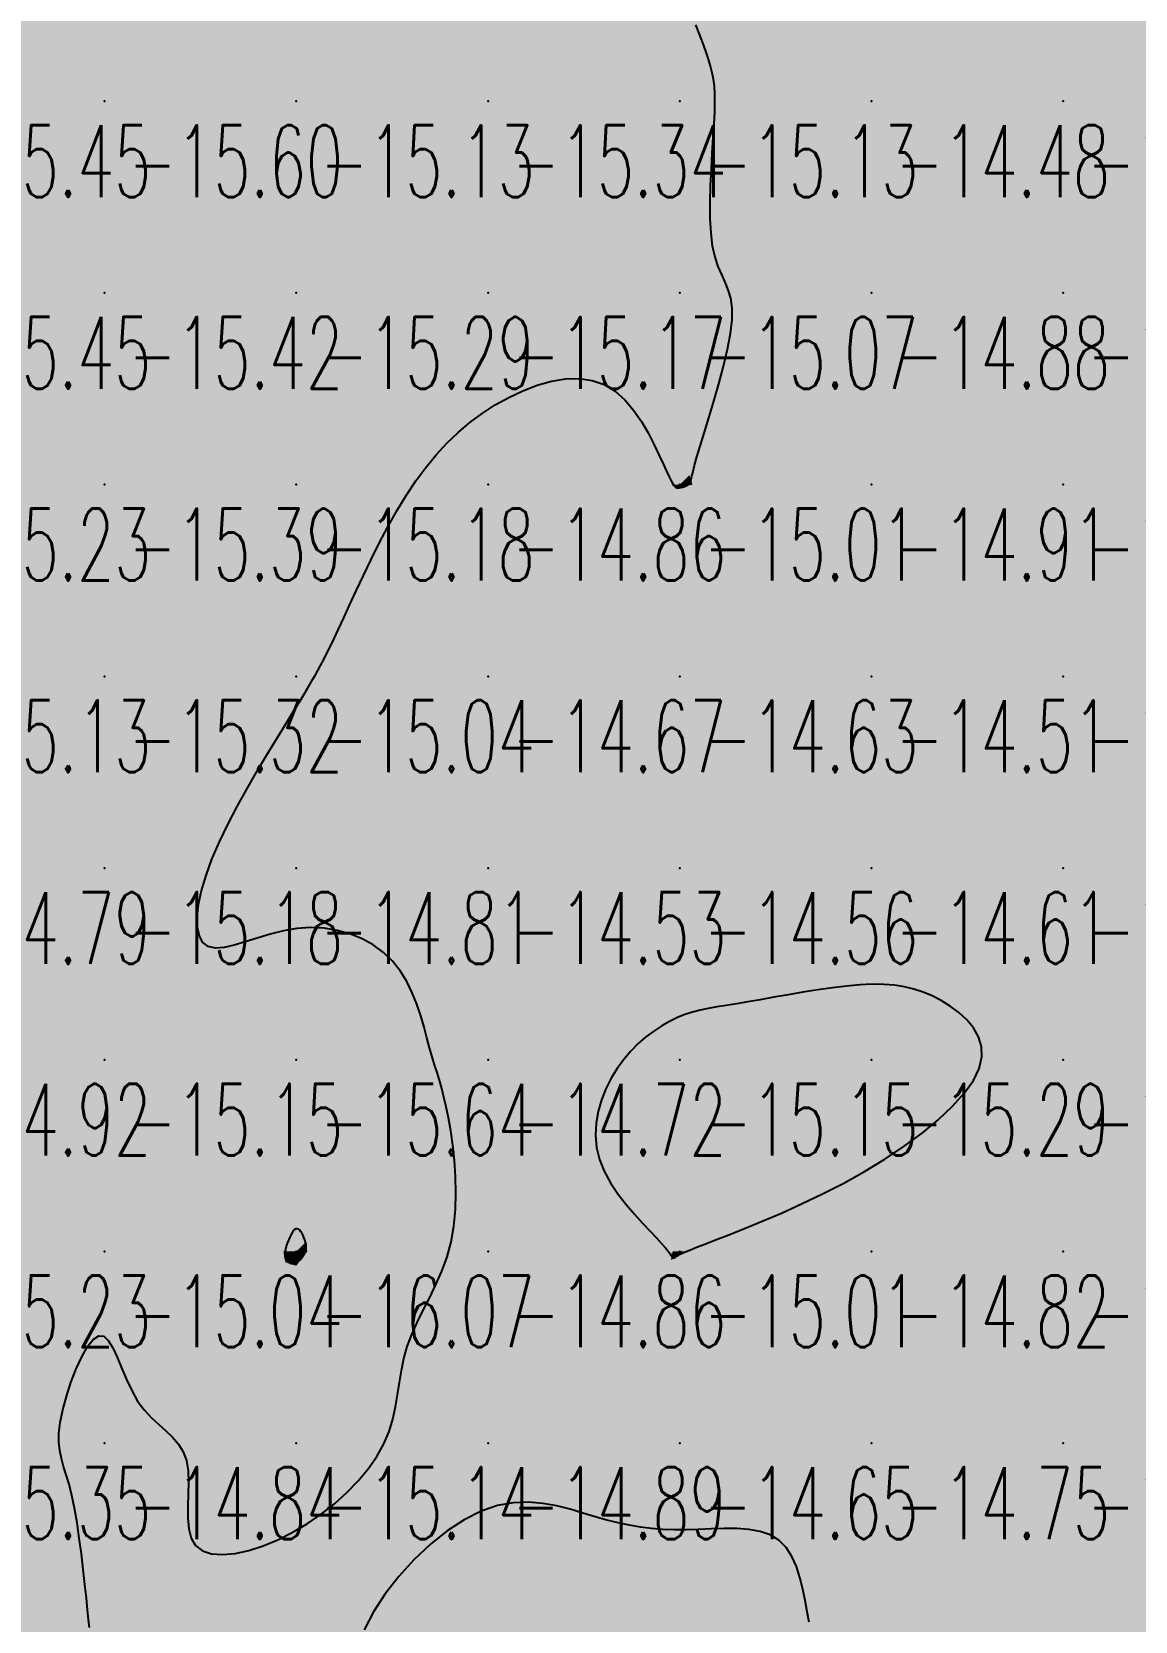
# Model space of a CAD drawing. Header units: millimetres. Extents: x 88261 to 90953, y 390274 to 392322.
# Drawn here: x 89796.5 to 89854, y 390598 to 390680.9 of the extents above; entities that cross this region are included whole.
import ezdxf
from ezdxf.enums import TextEntityAlignment as Align

# ---------------------------------------------------------------- set-up
doc = ezdxf.new("R2010")
doc.units = ezdxf.units.MM
doc.header["$LTSCALE"] = 25
for name, color, linetype in [('CN_03_00', 7, 'Continuous'), ('CN_04_00', 242, 'Continuous'), ('COTEAlt', 7, 'Continuous'), ('TN_COLORIAGE', 7, 'Continuous')]:
    doc.layers.add(name, color=color, linetype=linetype)
doc.styles.add('Simplex 1.0', font='Simplex.shx', dxfattribs={"width": 0.99, "height": 2.5})
doc.styles.get("Standard").update_dxf_attribs({"font": 'times.ttf'})

# ---------------------------------------------------------------- blocks, each defined once
blk = doc.blocks.new('COTE')
at = {"color": 0}
blk.add_point((0, 0), dxfattribs=at)
at = {"layer": 'COTEAlt'}
blk.add_attdef('ALT', text='', height=3.75, dxfattribs=at).set_placement((1.25, -1.25), align=Align.TOP_LEFT)

msp = doc.modelspace()

# ---------------------------------------------------------------- linework, layer by layer
at = {"layer": 'CN_03_00', "elevation": -16, "flags": 128}
msp.add_lwpolyline([(89810.745, 390617.278), (89810.763, 390617.353), (89810.771, 390617.428), (89810.771, 390617.504), (89810.762, 390617.584), (89810.745, 390617.667), (89810.72, 390617.757), (89810.688, 390617.854), (89810.648, 390617.96), (89810.602, 390618.069), (89810.551, 390618.173), (89810.493, 390618.268), (89810.431, 390618.346), (89810.365, 390618.4), (89810.296, 390618.425), (89810.223, 390618.413), (89810.148, 390618.361), (89810.072, 390618.273), (89809.998, 390618.157), (89809.926, 390618.02), (89809.86, 390617.871), (89809.8, 390617.715), (89809.748, 390617.562), (89809.707, 390617.417), (89809.678, 390617.288), (89809.66, 390617.174), (89809.653, 390617.074), (89809.656, 390616.987), (89809.669, 390616.911), (89809.691, 390616.845), (89809.722, 390616.788), (89809.76, 390616.738), (89809.805, 390616.695), (89809.857, 390616.658), (89809.914, 390616.63), (89809.976, 390616.611), (89810.041, 390616.603), (89810.109, 390616.605), (89810.179, 390616.62), (89810.25, 390616.648), (89810.321, 390616.69), (89810.391, 390616.745), (89810.459, 390616.809), (89810.523, 390616.881), (89810.582, 390616.959), (89810.635, 390617.039), (89810.681, 390617.121), (89810.718, 390617.201), (89810.745, 390617.278)], close=True, dxfattribs=at)
at = {"layer": 'CN_04_00', "elevation": -15, "flags": 128}
for points in [[(89799.469, 390597.616), (89799.422, 390598.029), (89799.367, 390598.538), (89799.302, 390599.159), (89799.226, 390599.873), (89799.14, 390600.652), (89799.043, 390601.467), (89798.936, 390602.29), (89798.819, 390603.091), (89798.691, 390603.843), (89798.552, 390604.516), (89798.405, 390605.092), (89798.257, 390605.588), (89798.119, 390606.028), (89798.001, 390606.44), (89797.914, 390606.85), (89797.867, 390607.283), (89797.871, 390607.765), (89797.936, 390608.324), (89798.069, 390608.972), (89798.26, 390609.68), (89798.498, 390610.407), (89798.77, 390611.109), (89799.063, 390611.746), (89799.366, 390612.275), (89799.665, 390612.655), (89799.949, 390612.844), (89800.208, 390612.814), (89800.447, 390612.591), (89800.676, 390612.214), (89800.904, 390611.725), (89801.139, 390611.162), (89801.39, 390610.567), (89801.666, 390609.978), (89801.975, 390609.435), (89802.323, 390608.97), (89802.697, 390608.569), (89803.079, 390608.212), (89803.453, 390607.878), (89803.802, 390607.545), (89804.109, 390607.191), (89804.356, 390606.795), (89804.527, 390606.336), (89804.612, 390605.8), (89804.633, 390605.206), (89804.618, 390604.581), (89804.595, 390603.949), (89804.593, 390603.338), (89804.641, 390602.775), (89804.767, 390602.285), (89805, 390601.895), (89805.36, 390601.625), (89805.836, 390601.473), (89806.409, 390601.432), (89807.06, 390601.492), (89807.771, 390601.646), (89808.521, 390601.886), (89809.292, 390602.203), (89810.065, 390602.589), (89810.822, 390603.036), (89811.552, 390603.537), (89812.245, 390604.082), (89812.891, 390604.665), (89813.482, 390605.275), (89814.006, 390605.907), (89814.454, 390606.551), (89814.816, 390607.199), (89815.088, 390607.845), (89815.286, 390608.488), (89815.428, 390609.127), (89815.536, 390609.763), (89815.63, 390610.396), (89815.731, 390611.027), (89815.858, 390611.655), (89816.033, 390612.281), (89816.269, 390612.906), (89816.555, 390613.535), (89816.874, 390614.175), (89817.207, 390614.831), (89817.536, 390615.509), (89817.845, 390616.216), (89818.115, 390616.958), (89818.329, 390617.74), (89818.474, 390618.566), (89818.554, 390619.421), (89818.578, 390620.288), (89818.556, 390621.151), (89818.497, 390621.991), (89818.409, 390622.79), (89818.304, 390623.533), (89818.188, 390624.201), (89818.071, 390624.783), (89817.952, 390625.292), (89817.833, 390625.747), (89817.712, 390626.166), (89817.589, 390626.568), (89817.462, 390626.972), (89817.333, 390627.397), (89817.201, 390627.861), (89817.062, 390628.378), (89816.912, 390628.939), (89816.74, 390629.528), (89816.539, 390630.131), (89816.301, 390630.733), (89816.016, 390631.319), (89815.676, 390631.875), (89815.273, 390632.385), (89814.802, 390632.837), (89814.268, 390633.226), (89813.681, 390633.55), (89813.051, 390633.805), (89812.387, 390633.989), (89811.698, 390634.1), (89810.994, 390634.134), (89810.283, 390634.089), (89809.576, 390633.967), (89808.884, 390633.791), (89808.217, 390633.588), (89807.587, 390633.386), (89807.006, 390633.213), (89806.483, 390633.096), (89806.032, 390633.062), (89805.662, 390633.139), (89805.384, 390633.349), (89805.196, 390633.686), (89805.098, 390634.138), (89805.085, 390634.693), (89805.157, 390635.339), (89805.311, 390636.065), (89805.544, 390636.859), (89805.855, 390637.709), (89806.238, 390638.601), (89806.679, 390639.519), (89807.16, 390640.443), (89807.663, 390641.354), (89808.171, 390642.235), (89808.666, 390643.066), (89809.13, 390643.828), (89809.546, 390644.503), (89809.901, 390645.077), (89810.198, 390645.56), (89810.446, 390645.964), (89810.654, 390646.306), (89810.83, 390646.597), (89810.982, 390646.854), (89811.119, 390647.089), (89811.249, 390647.318), (89811.38, 390647.553), (89811.518, 390647.807), (89811.666, 390648.088), (89811.83, 390648.409), (89812.014, 390648.779), (89812.221, 390649.209), (89812.458, 390649.709), (89812.728, 390650.29), (89813.034, 390650.958), (89813.375, 390651.699), (89813.748, 390652.495), (89814.15, 390653.329), (89814.578, 390654.182), (89815.028, 390655.037), (89815.499, 390655.875), (89815.987, 390656.679), (89816.489, 390657.433), (89817.009, 390658.137), (89817.548, 390658.791), (89818.109, 390659.399), (89818.695, 390659.961), (89819.308, 390660.48), (89819.952, 390660.957), (89820.629, 390661.395), (89821.339, 390661.792), (89822.072, 390662.139), (89822.817, 390662.423), (89823.563, 390662.631), (89824.296, 390662.751), (89825.005, 390662.771), (89825.679, 390662.679), (89826.305, 390662.461), (89826.874, 390662.112), (89827.386, 390661.655), (89827.842, 390661.12), (89828.246, 390660.537), (89828.6, 390659.936), (89828.905, 390659.347), (89829.165, 390658.8), (89829.381, 390658.324), (89829.557, 390657.943), (89829.697, 390657.652), (89829.805, 390657.438), (89829.887, 390657.288), (89829.948, 390657.191), (89829.994, 390657.134), (89830.028, 390657.104), (89830.056, 390657.091), (89830.082, 390657.082), (89830.109, 390657.076), (89830.136, 390657.074), (89830.166, 390657.074), (89830.2, 390657.077), (89830.237, 390657.082), (89830.28, 390657.09), (89830.329, 390657.1), (89830.386, 390657.113), (89830.447, 390657.128), (89830.511, 390657.146), (89830.575, 390657.168), (89830.636, 390657.193), (89830.691, 390657.223), (89830.739, 390657.257), (89830.777, 390657.296), (89830.803, 390657.343), (89830.824, 390657.412), (89830.849, 390657.52), (89830.885, 390657.685), (89830.941, 390657.922), (89831.024, 390658.249), (89831.144, 390658.683), (89831.308, 390659.24), (89831.519, 390659.93), (89831.766, 390660.726), (89832.029, 390661.595), (89832.291, 390662.504), (89832.535, 390663.417), (89832.743, 390664.302), (89832.897, 390665.124), (89832.98, 390665.849), (89832.979, 390666.455), (89832.907, 390666.962), (89832.781, 390667.401), (89832.619, 390667.804), (89832.438, 390668.202), (89832.256, 390668.625), (89832.091, 390669.107), (89831.96, 390669.677), (89831.878, 390670.357), (89831.838, 390671.129), (89831.834, 390671.963), (89831.857, 390672.83), (89831.897, 390673.702), (89831.947, 390674.55), (89831.999, 390675.345), (89832.042, 390676.058), (89832.072, 390676.668), (89832.084, 390677.187), (89832.079, 390677.633), (89832.054, 390678.025), (89832.01, 390678.383), (89831.944, 390678.726), (89831.857, 390679.072), (89831.746, 390679.442), (89831.612, 390679.848), (89831.456, 390680.286), (89831.282, 390680.746), (89831.092, 390681.217)], [(89837.004, 390597.898), (89836.897, 390598.44), (89836.789, 390599.023), (89836.667, 390599.626), (89836.518, 390600.225), (89836.332, 390600.801), (89836.095, 390601.333), (89835.795, 390601.798), (89835.421, 390602.175), (89834.965, 390602.45), (89834.437, 390602.632), (89833.851, 390602.739), (89833.223, 390602.786), (89832.567, 390602.791), (89831.898, 390602.77), (89831.23, 390602.74), (89830.579, 390602.718), (89829.955, 390602.716), (89829.354, 390602.739), (89828.77, 390602.787), (89828.195, 390602.859), (89827.622, 390602.956), (89827.042, 390603.078), (89826.45, 390603.226), (89825.838, 390603.4), (89825.199, 390603.595), (89824.532, 390603.793), (89823.835, 390603.969), (89823.109, 390604.1), (89822.352, 390604.161), (89821.564, 390604.129), (89820.744, 390603.981), (89819.891, 390603.691), (89819.008, 390603.245), (89818.114, 390602.658), (89817.232, 390601.955), (89816.385, 390601.157), (89815.595, 390600.29), (89814.885, 390599.377), (89814.277, 390598.443), (89813.795, 390597.509)]]:
    msp.add_lwpolyline(points, dxfattribs=at)
msp.add_lwpolyline([(89829.305, 390617.656), (89829.503, 390617.425), (89829.644, 390617.247), (89829.74, 390617.115), (89829.8, 390617.022), (89829.837, 390616.961), (89829.86, 390616.926), (89829.881, 390616.909), (89829.908, 390616.906), (89829.943, 390616.913), (89829.983, 390616.928), (89830.028, 390616.949), (89830.075, 390616.975), (89830.124, 390617.005), (89830.173, 390617.035), (89830.221, 390617.065), (89830.27, 390617.093), (89830.335, 390617.127), (89830.435, 390617.172), (89830.588, 390617.237), (89830.814, 390617.329), (89831.13, 390617.456), (89831.557, 390617.624), (89832.111, 390617.84), (89832.806, 390618.112), (89833.625, 390618.438), (89834.546, 390618.816), (89835.547, 390619.243), (89836.603, 390619.719), (89837.694, 390620.239), (89838.797, 390620.803), (89839.888, 390621.408), (89840.946, 390622.051), (89841.951, 390622.723), (89842.887, 390623.413), (89843.733, 390624.112), (89844.473, 390624.81), (89845.088, 390625.495), (89845.559, 390626.159), (89845.868, 390626.791), (89846.005, 390627.383), (89845.984, 390627.933), (89845.83, 390628.439), (89845.567, 390628.903), (89845.216, 390629.324), (89844.802, 390629.701), (89844.349, 390630.034), (89843.878, 390630.323), (89843.409, 390630.567), (89842.938, 390630.768), (89842.458, 390630.928), (89841.961, 390631.046), (89841.44, 390631.126), (89840.885, 390631.168), (89840.289, 390631.174), (89839.645, 390631.144), (89838.947, 390631.082), (89838.209, 390630.993), (89837.446, 390630.883), (89836.672, 390630.76), (89835.905, 390630.629), (89835.158, 390630.498), (89834.449, 390630.372), (89833.793, 390630.259), (89833.2, 390630.163), (89832.666, 390630.078), (89832.18, 390629.999), (89831.732, 390629.918), (89831.313, 390629.828), (89830.911, 390629.722), (89830.518, 390629.594), (89830.123, 390629.435), (89829.719, 390629.24), (89829.308, 390629.008), (89828.896, 390628.738), (89828.487, 390628.428), (89828.086, 390628.079), (89827.699, 390627.69), (89827.331, 390627.26), (89826.986, 390626.788), (89826.671, 390626.274), (89826.393, 390625.725), (89826.164, 390625.147), (89825.991, 390624.545), (89825.885, 390623.927), (89825.854, 390623.299), (89825.909, 390622.668), (89826.058, 390622.039), (89826.306, 390621.42), (89826.635, 390620.817), (89827.022, 390620.238), (89827.446, 390619.69), (89827.882, 390619.18), (89828.308, 390618.714), (89828.701, 390618.301), (89829.039, 390617.946), (89829.305, 390617.656)], close=True, dxfattribs=at)
at = {"layer": 'TN_COLORIAGE', "color": 241}
for points in [[(89790.249, 390677.239, -15.279), (89800.249, 390677.239, -15.279), (89800.249, 390687.239, -15.279)], [(89790.249, 390687.239, -15.279), (89790.249, 390677.239, -15.279), (89800.249, 390687.239, -15.279)], [(89800.249, 390677.239, -15.292), (89810.249, 390677.239, -15.292), (89810.249, 390687.239, -15.292)], [(89800.249, 390687.239, -15.292), (89800.249, 390677.239, -15.292), (89810.249, 390687.239, -15.292)], [(89810.249, 390677.239, -15.251), (89820.249, 390677.239, -15.251), (89820.249, 390687.239, -15.251)], [(89810.249, 390687.239, -15.251), (89810.249, 390677.239, -15.251), (89820.249, 390687.239, -15.251)], [(89820.249, 390677.239, -15), (89828.383, 390685.374, -15), (89820.249, 390687.239, -15), (89827.859, 390687.239, -15)], [(89820.249, 390677.239, -15), (89828.383, 390685.374, -15), (89830.249, 390677.239, -15), (89830.249, 390683.432, -15)], [(89832.004, 390678.995, -15.128), (89830.249, 390683.432, -15.128), (89830.249, 390677.239, -15.128)], [(89832.004, 390678.995, -15.128), (89832.211, 390677.239, -15.128), (89830.249, 390677.239, -15.128)], [(89790.249, 390667.239, -15.6), (89800.249, 390667.239, -15.6), (89800.249, 390677.239, -15.6)], [(89790.249, 390677.239, -15.6), (89790.249, 390667.239, -15.6), (89800.249, 390677.239, -15.6)], [(89800.249, 390667.239, -15.128), (89810.249, 390667.239, -15.128), (89810.249, 390677.239, -15.128)], [(89800.249, 390677.239, -15.128), (89800.249, 390667.239, -15.128), (89810.249, 390677.239, -15.128)], [(89810.249, 390667.239, -15.343), (89820.249, 390667.239, -15.343), (89820.249, 390677.239, -15.343)], [(89810.249, 390677.239, -15.343), (89810.249, 390667.239, -15.343), (89820.249, 390677.239, -15.343)], [(89820.249, 390667.239, -15.128), (89830.249, 390667.239, -15.128), (89830.249, 390677.239, -15.128)], [(89820.249, 390677.239, -15.128), (89820.249, 390667.239, -15.128), (89830.249, 390677.239, -15.128)], [(89830.249, 390677.239, -15), (89832.211, 390677.239, -15), (89830.249, 390667.239, -15), (89831.405, 390668.396, -15)], [(89831.405, 390668.396, -15.069), (89833.931, 390667.239, -15.069), (89830.249, 390667.239, -15.069)], [(89790.249, 390657.239, -15.424), (89800.249, 390657.239, -15.424), (89800.249, 390667.239, -15.424)], [(89790.249, 390667.239, -15.424), (89790.249, 390657.239, -15.424), (89800.249, 390667.239, -15.424)], [(89800.249, 390657.239, -15.286), (89810.249, 390657.239, -15.286), (89810.249, 390667.239, -15.286)], [(89800.249, 390667.239, -15.286), (89800.249, 390657.239, -15.286), (89810.249, 390667.239, -15.286)], [(89810.249, 390657.239, -15), (89815.837, 390657.239, -15), (89820.249, 390667.239, -15), (89820.249, 390661.8, -15)], [(89810.249, 390667.239, -15.165), (89810.249, 390657.239, -15.165), (89820.249, 390667.239, -15.165)], [(89820.249, 390667.239, -15), (89820.249, 390661.8, -15), (89830.249, 390667.239, -15), (89826.94, 390663.931, -15)], [(89830.249, 390667.239, -15), (89826.94, 390663.931, -15), (89830.249, 390657.239, -15), (89829.82, 390657.239, -15)], [(89830.249, 390667.239, -15), (89833.931, 390667.239, -15), (89830.249, 390657.239, -15), (89830.75, 390657.741, -15)], [(89830.75, 390657.741, -15.006), (89830.915, 390657.239, -15.006), (89830.249, 390657.239, -15.006)], [(89790.249, 390647.239, -15.386), (89800.249, 390647.239, -15.386), (89800.249, 390657.239, -15.386)], [(89790.249, 390657.239, -15.386), (89790.249, 390647.239, -15.386), (89800.249, 390657.239, -15.386)], [(89800.249, 390647.239, -15.176), (89810.249, 390647.239, -15.176), (89810.249, 390657.239, -15.176)], [(89800.249, 390657.239, -15.176), (89800.249, 390647.239, -15.176), (89810.249, 390657.239, -15.176)], [(89810.249, 390657.239, -15), (89815.837, 390657.239, -15), (89810.249, 390647.239, -15), (89812.325, 390649.315, -15)], [(89830.066, 390657.057, -15.006), (89829.82, 390657.239, -15.006), (89830.249, 390657.239, -15.006)], [(89830.249, 390657.076, -15.006), (89830.066, 390657.057, -15.006), (89830.249, 390657.239, -15.006)], [(89830.249, 390657.076, -15.006), (89830.915, 390657.239, -15.006), (89830.249, 390657.239, -15.006)], [(89811.23, 390647.239, -15.036), (89812.325, 390649.315, -15.036), (89810.249, 390647.239, -15.036)], [(89800.249, 390647.239, -15), (89794.255, 390641.245, -15), (89790.249, 390647.239, -15), (89790.249, 390643.548, -15)], [(89800.249, 390647.239, -15), (89794.255, 390641.245, -15), (89800.249, 390637.239, -15), (89795.739, 390637.239, -15)], [(89800.249, 390637.239, -15), (89805.053, 390637.239, -15), (89810.249, 390647.239, -15), (89810.249, 390645.635, -15)], [(89800.249, 390647.239, -15.036), (89800.249, 390637.239, -15.036), (89810.249, 390647.239, -15.036)], [(89811.23, 390647.239, -15.036), (89810.249, 390645.635, -15.036), (89810.249, 390647.239, -15.036)], [(89795.739, 390637.239, -15.176), (89793.483, 390630.473, -15.176), (89800.249, 390637.239, -15.176)], [(89800.249, 390637.239, -15), (89793.483, 390630.473, -15), (89800.249, 390627.239, -15), (89793.831, 390627.239, -15)], [(89800.249, 390637.239, -15), (89805.053, 390637.239, -15), (89800.249, 390627.239, -15), (89804.668, 390631.659, -15)], [(89810.249, 390627.239, -15), (89810.249, 390634.962, -15), (89800.249, 390627.239, -15), (89804.668, 390631.659, -15)], [(89816.036, 390633.027, -15.645), (89810.249, 390634.962, -15.645), (89810.249, 390627.239, -15.645)], [(89816.036, 390633.027, -15.645), (89817.244, 390627.239, -15.645), (89810.249, 390627.239, -15.645)], [(89840.249, 390627.239, -15), (89840.249, 390631.503, -15), (89830.249, 390627.239, -15), (89833.065, 390630.055, -15)], [(89843.808, 390630.798, -15.291), (89840.249, 390631.503, -15.291), (89840.249, 390627.239, -15.291)], [(89843.808, 390630.798, -15.291), (89847.788, 390627.239, -15.291), (89840.249, 390627.239, -15.291)], [(89830.249, 390629.829, -15.154), (89833.065, 390630.055, -15.154), (89830.249, 390627.239, -15.154)], [(89830.249, 390629.829, -15.154), (89826.68, 390627.239, -15.154), (89830.249, 390627.239, -15.154)], [(89790.249, 390617.239, -15.151), (89800.249, 390617.239, -15.151), (89800.249, 390627.239, -15.151)], [(89790.249, 390617.239, -15), (89790.249, 390624.54, -15), (89800.249, 390627.239, -15), (89793.831, 390627.239, -15)], [(89800.249, 390627.239, -15.645), (89800.249, 390617.239, -15.645), (89810.249, 390627.239, -15.645)], [(89810.249, 390618.871, -15.037), (89809.578, 390617.239, -15.037), (89810.249, 390627.239, -15.037), (89800.249, 390617.239, -15.037)], [(89810.249, 390618.871, -15), (89810.763, 390617.754, -15), (89810.249, 390627.239, -15), (89818.191, 390625.182, -15)], [(89818.191, 390625.182, -15.645), (89817.244, 390627.239, -15.645), (89810.249, 390627.239, -15.645)], [(89826.68, 390627.239, -15.154), (89824.948, 390621.939, -15.154), (89830.249, 390627.239, -15.154)], [(89830.249, 390627.239, -15), (89824.948, 390621.939, -15), (89830.249, 390617.239, -15), (89829.874, 390617.239, -15)], [(89840.249, 390627.239, -15), (89840.249, 390620.993, -15), (89830.249, 390617.239, -15), (89830.543, 390617.239, -15)], [(89830.249, 390627.239, -15.291), (89830.249, 390617.239, -15.291), (89840.249, 390627.239, -15.291)], [(89840.249, 390620.993, -15.291), (89847.788, 390627.239, -15.291), (89840.249, 390627.239, -15.291)], [(89810.823, 390617.239, -15), (89819.119, 390617.239, -15), (89810.763, 390617.754, -15), (89818.191, 390625.182, -15)], [(89790.249, 390607.239, -15), (89797.176, 390607.239, -15), (89800.249, 390617.239, -15), (89800.249, 390615.329, -15)], [(89790.249, 390617.239, -15.037), (89790.249, 390607.239, -15.037), (89800.249, 390617.239, -15.037)], [(89809.578, 390617.239, -15), (89809.683, 390616.674, -15), (89800.249, 390617.239, -15), (89801.521, 390608.511, -15)], [(89801.521, 390608.511, -15.037), (89800.249, 390615.329, -15.037), (89800.249, 390617.239, -15.037)], [(89810.249, 390616.494, -15), (89810.823, 390617.239, -15), (89810.249, 390607.239, -15), (89819.119, 390617.239, -15)], [(89819.119, 390617.239, -15.14), (89815.311, 390612.302, -15.14), (89810.249, 390607.239, -15.14)], [(89829.874, 390617.239, -15.005), (89829.791, 390616.781, -15.005), (89830.249, 390617.239, -15.005)], [(89830.249, 390617.092, -15.005), (89829.791, 390616.781, -15.005), (89830.249, 390617.239, -15.005)], [(89830.249, 390617.092, -15.005), (89830.543, 390617.239, -15.005), (89830.249, 390617.239, -15.005)], [(89810.249, 390616.494, -15), (89809.683, 390616.674, -15), (89810.249, 390607.239, -15), (89801.521, 390608.511, -15)], [(89815.311, 390612.302, -15.14), (89815.835, 390607.239, -15.14), (89810.249, 390607.239, -15.14)], [(89801.521, 390608.511, -15.14), (89805.521, 390607.239, -15.14), (89810.249, 390607.239, -15.14)], [(89790.249, 390597.239, -15), (89798.664, 390605.655, -15), (89790.249, 390607.239, -15), (89797.176, 390607.239, -15)], [(89805.521, 390607.239, -15.14), (89803.557, 390600.548, -15.14), (89810.249, 390607.239, -15.14)], [(89810.249, 390601.937, -15.14), (89803.557, 390600.548, -15.14), (89810.249, 390607.239, -15.14)], [(89810.249, 390601.937, -15.14), (89815.835, 390607.239, -15.14), (89810.249, 390607.239, -15.14)], [(89798.664, 390605.655, -15.827), (89799.478, 390597.239, -15.827), (89790.249, 390597.239, -15.827)], [(89812.216, 390597.239, -15.505), (89820.249, 390605.446, -15.505), (89820.249, 390597.239, -15.505)], [(89826.132, 390603.123, -15.505), (89820.249, 390605.446, -15.505), (89820.249, 390597.239, -15.505)], [(89820.249, 390597.239, -15), (89826.132, 390603.123, -15), (89830.249, 390597.239, -15), (89830.249, 390602.461, -15)], [(89836.347, 390603.337, -15.386), (89836.894, 390597.239, -15.386), (89830.249, 390597.239, -15.386)], [(89830.249, 390602.461, -15.386), (89836.347, 390603.337, -15.386), (89830.249, 390597.239, -15.386)], [(89860.249, 390603.349, -15.292), (89853.377, 390597.239, -15.292), (89860.249, 390597.239, -15.292)]]:
    msp.add_solid(points, dxfattribs=at)
at = {"layer": 'TN_COLORIAGE', "color": 231}
for points in [[(89830.249, 390683.432, -14.398), (89832.004, 390678.995, -14.398), (89830.249, 390687.239, -14.398), (89840.249, 390687.239, -14.398)], [(89832.211, 390677.239, -14.398), (89832.004, 390678.995, -14.398), (89840.249, 390677.239, -14.398), (89840.249, 390687.239, -14.398)], [(89840.249, 390677.239, -14.796), (89850.249, 390677.239, -14.796), (89850.249, 390687.239, -14.796)], [(89840.249, 390687.239, -14.796), (89840.249, 390677.239, -14.796), (89850.249, 390687.239, -14.796)], [(89850.249, 390677.239, -14.754), (89860.249, 390677.239, -14.754), (89860.249, 390687.239, -14.754)], [(89850.249, 390687.239, -14.754), (89850.249, 390677.239, -14.754), (89860.249, 390687.239, -14.754)], [(89833.931, 390667.239, -14.475), (89831.405, 390668.396, -14.475), (89840.249, 390667.239, -14.475), (89840.249, 390677.239, -14.475)], [(89831.405, 390668.396, -14.475), (89832.211, 390677.239, -14.475), (89840.249, 390677.239, -14.475)], [(89840.249, 390667.239, -14.264), (89850.249, 390667.239, -14.264), (89850.249, 390677.239, -14.264)], [(89840.249, 390677.239, -14.264), (89840.249, 390667.239, -14.264), (89850.249, 390677.239, -14.264)], [(89850.249, 390667.239, -14.547), (89860.249, 390667.239, -14.547), (89860.249, 390677.239, -14.547)], [(89850.249, 390677.239, -14.547), (89850.249, 390667.239, -14.547), (89860.249, 390677.239, -14.547)], [(89830.915, 390657.239, -14.882), (89830.75, 390657.741, -14.882), (89840.249, 390657.239, -14.882), (89840.249, 390667.239, -14.882)], [(89830.75, 390657.741, -14.882), (89833.931, 390667.239, -14.882), (89840.249, 390667.239, -14.882)], [(89840.249, 390657.239, -14.822), (89850.249, 390657.239, -14.822), (89850.249, 390667.239, -14.822)], [(89840.249, 390667.239, -14.822), (89840.249, 390657.239, -14.822), (89850.249, 390667.239, -14.822)], [(89850.249, 390657.239, -14.582), (89860.249, 390657.239, -14.582), (89860.249, 390667.239, -14.582)], [(89850.249, 390667.239, -14.582), (89850.249, 390657.239, -14.582), (89860.249, 390667.239, -14.582)], [(89829.82, 390657.239, -14.861), (89826.94, 390663.931, -14.861), (89820.249, 390657.239, -14.861)], [(89826.94, 390663.931, -14.861), (89820.249, 390661.8, -14.861), (89820.249, 390657.239, -14.861)], [(89820.249, 390661.8, -14.861), (89815.837, 390657.239, -14.861), (89820.249, 390657.239, -14.861)], [(89812.325, 390649.315, -14.666), (89811.23, 390647.239, -14.666), (89820.249, 390657.239, -14.666), (89820.249, 390647.239, -14.666)], [(89812.325, 390649.315, -14.861), (89815.837, 390657.239, -14.861), (89820.249, 390657.239, -14.861)], [(89829.82, 390657.239, -14.666), (89830.066, 390657.057, -14.666), (89820.249, 390657.239, -14.666), (89820.249, 390647.239, -14.666)], [(89830.066, 390657.057, -14.625), (89830.249, 390657.076, -14.625), (89820.249, 390647.239, -14.625), (89830.249, 390647.239, -14.625)], [(89830.249, 390647.239, -14.913), (89840.249, 390647.239, -14.913), (89840.249, 390657.239, -14.913)], [(89830.915, 390657.239, -14.625), (89830.249, 390657.076, -14.625), (89840.249, 390657.239, -14.625), (89830.249, 390647.239, -14.625)], [(89840.249, 390657.239, -14.475), (89840.249, 390647.239, -14.475), (89850.249, 390657.239, -14.475)], [(89840.249, 390647.239, -14.475), (89850.249, 390647.239, -14.475), (89850.249, 390657.239, -14.475)], [(89850.249, 390647.239, -14), (89857.273, 390647.239, -14), (89860.249, 390657.239, -14), (89860.249, 390652.881, -14)], [(89850.249, 390657.239, -14.071), (89850.249, 390647.239, -14.071), (89860.249, 390657.239, -14.071)], [(89810.249, 390645.635, -14.666), (89811.23, 390647.239, -14.666), (89810.249, 390637.239, -14.666), (89820.249, 390647.239, -14.666)], [(89810.249, 390637.239, -14.666), (89820.249, 390637.239, -14.666), (89820.249, 390647.239, -14.666)], [(89820.249, 390637.239, -14.625), (89830.249, 390637.239, -14.625), (89830.249, 390647.239, -14.625)], [(89820.249, 390647.239, -14.625), (89820.249, 390637.239, -14.625), (89830.249, 390647.239, -14.625)], [(89830.249, 390647.239, -14.507), (89830.249, 390637.239, -14.507), (89840.249, 390647.239, -14.507)], [(89830.249, 390637.239, -14.507), (89840.249, 390637.239, -14.507), (89840.249, 390647.239, -14.507)], [(89840.249, 390637.239, -14.216), (89850.249, 390637.239, -14.216), (89850.249, 390647.239, -14.216)], [(89840.249, 390647.239, -14.216), (89840.249, 390637.239, -14.216), (89850.249, 390647.239, -14.216)], [(89850.249, 390637.239, -14), (89858.625, 390645.615, -14), (89850.249, 390647.239, -14), (89857.273, 390647.239, -14)], [(89860.249, 390637.239, -14), (89860.249, 390645.743, -14), (89850.249, 390637.239, -14), (89858.625, 390645.615, -14)], [(89810.249, 390645.635, -14.81), (89805.053, 390637.239, -14.81), (89810.249, 390637.239, -14.81)], [(89804.668, 390631.659, -14.81), (89805.053, 390637.239, -14.81), (89810.249, 390637.239, -14.81)], [(89804.668, 390631.659, -14.81), (89810.249, 390634.962, -14.81), (89810.249, 390637.239, -14.81)], [(89810.249, 390634.962, -14.531), (89816.036, 390633.027, -14.531), (89810.249, 390637.239, -14.531), (89820.249, 390637.239, -14.531)], [(89817.244, 390627.239, -14.531), (89816.036, 390633.027, -14.531), (89820.249, 390627.239, -14.531), (89820.249, 390637.239, -14.531)], [(89826.68, 390627.239, -14.56), (89830.249, 390629.829, -14.56), (89820.249, 390627.239, -14.56), (89830.249, 390637.239, -14.56)], [(89820.249, 390637.239, -14.56), (89820.249, 390627.239, -14.56), (89830.249, 390637.239, -14.56)], [(89833.065, 390630.055, -14.56), (89830.249, 390629.829, -14.56), (89840.249, 390637.239, -14.56), (89830.249, 390637.239, -14.56)], [(89833.065, 390630.055, -14.608), (89840.249, 390631.503, -14.608), (89840.249, 390637.239, -14.608)], [(89840.249, 390631.503, -14.472), (89843.808, 390630.798, -14.472), (89840.249, 390637.239, -14.472), (89850.249, 390637.239, -14.472)], [(89847.788, 390627.239, -14.472), (89843.808, 390630.798, -14.472), (89850.249, 390627.239, -14.472), (89850.249, 390637.239, -14.472)], [(89850.249, 390627.239, -14.521), (89860.249, 390627.239, -14.521), (89860.249, 390637.239, -14.521)], [(89850.249, 390637.239, -14.521), (89850.249, 390627.239, -14.521), (89860.249, 390637.239, -14.521)], [(89817.244, 390627.239, -14.723), (89818.191, 390625.182, -14.723), (89820.249, 390627.239, -14.723)], [(89819.119, 390617.239, -14.723), (89818.191, 390625.182, -14.723), (89820.249, 390617.239, -14.723), (89820.249, 390627.239, -14.723)], [(89824.948, 390621.939, -14.723), (89826.68, 390627.239, -14.723), (89820.249, 390617.239, -14.723), (89820.249, 390627.239, -14.723)], [(89840.249, 390617.239, -14.905), (89850.249, 390617.239, -14.905), (89850.249, 390627.239, -14.905)], [(89847.788, 390627.239, -14.825), (89840.249, 390620.993, -14.825), (89850.249, 390627.239, -14.825), (89840.249, 390617.239, -14.825)], [(89850.249, 390617.239, -14.406), (89860.249, 390617.239, -14.406), (89860.249, 390627.239, -14.406)], [(89850.249, 390627.239, -14.406), (89850.249, 390617.239, -14.406), (89860.249, 390627.239, -14.406)], [(89829.874, 390617.239, -14.864), (89824.948, 390621.939, -14.864), (89820.249, 390617.239, -14.864)], [(89830.543, 390617.239, -14.825), (89840.249, 390620.993, -14.825), (89840.249, 390617.239, -14.825)], [(89815.835, 390607.239, -14.864), (89815.311, 390612.302, -14.864), (89820.249, 390607.239, -14.864), (89820.249, 390617.239, -14.864)], [(89815.311, 390612.302, -14.864), (89819.119, 390617.239, -14.864), (89820.249, 390617.239, -14.864)], [(89829.791, 390616.781, -14.864), (89829.874, 390617.239, -14.864), (89820.249, 390607.239, -14.864), (89820.249, 390617.239, -14.864)], [(89829.791, 390616.781, -14.646), (89830.249, 390617.092, -14.646), (89820.249, 390607.239, -14.646), (89830.249, 390607.239, -14.646)], [(89830.543, 390617.239, -14.646), (89830.249, 390617.092, -14.646), (89840.249, 390617.239, -14.646), (89830.249, 390607.239, -14.646)], [(89830.249, 390607.239, -14.825), (89840.249, 390607.239, -14.825), (89840.249, 390617.239, -14.825)], [(89840.249, 390607.239, -14.742), (89850.249, 390607.239, -14.742), (89850.249, 390617.239, -14.742)], [(89840.249, 390617.239, -14.742), (89840.249, 390607.239, -14.742), (89850.249, 390617.239, -14.742)], [(89850.249, 390617.239, -14.341), (89850.249, 390607.239, -14.341), (89860.249, 390617.239, -14.341)], [(89850.249, 390607.239, -14.341), (89860.249, 390607.239, -14.341), (89860.249, 390617.239, -14.341)], [(89800.249, 390615.329, -14.844), (89797.176, 390607.239, -14.844), (89800.249, 390607.239, -14.844)], [(89800.249, 390615.329, -14.844), (89801.521, 390608.511, -14.844), (89800.249, 390607.239, -14.844)], [(89805.521, 390607.239, -14.844), (89801.521, 390608.511, -14.844), (89800.249, 390607.239, -14.844)], [(89797.176, 390607.239, -14.844), (89798.664, 390605.655, -14.844), (89800.249, 390607.239, -14.844)], [(89799.478, 390597.239, -14.844), (89798.664, 390605.655, -14.844), (89800.249, 390597.239, -14.844), (89800.249, 390607.239, -14.844)], [(89803.557, 390600.548, -14.844), (89805.521, 390607.239, -14.844), (89800.249, 390597.239, -14.844), (89800.249, 390607.239, -14.844)], [(89820.249, 390605.446, -14.876), (89812.216, 390597.239, -14.876), (89820.249, 390607.239, -14.876), (89810.249, 390597.239, -14.876)], [(89815.835, 390607.239, -14.876), (89810.249, 390601.937, -14.876), (89820.249, 390607.239, -14.876), (89810.249, 390597.239, -14.876)], [(89820.249, 390605.446, -14.646), (89826.132, 390603.123, -14.646), (89820.249, 390607.239, -14.646), (89830.249, 390607.239, -14.646)], [(89830.249, 390602.461, -14.646), (89826.132, 390603.123, -14.646), (89830.249, 390607.239, -14.646)], [(89836.347, 390603.337, -14.646), (89830.249, 390602.461, -14.646), (89840.249, 390607.239, -14.646), (89830.249, 390607.239, -14.646)], [(89836.894, 390597.239, -14.753), (89836.347, 390603.337, -14.753), (89840.249, 390597.239, -14.753), (89840.249, 390607.239, -14.753)], [(89840.249, 390607.239, -14.705), (89840.249, 390597.239, -14.705), (89850.249, 390607.239, -14.705)], [(89840.249, 390597.239, -14.705), (89850.249, 390597.239, -14.705), (89850.249, 390607.239, -14.705)], [(89850.249, 390607.239, -14.814), (89850.249, 390597.239, -14.814), (89860.249, 390607.239, -14.814)], [(89853.377, 390597.239, -14.814), (89860.249, 390603.349, -14.814), (89850.249, 390597.239, -14.814), (89860.249, 390607.239, -14.814)], [(89803.557, 390600.548, -14.876), (89810.249, 390601.937, -14.876), (89800.249, 390597.239, -14.876), (89810.249, 390597.239, -14.876)]]:
    msp.add_solid(points, dxfattribs=at)
at = {"layer": 'TN_COLORIAGE', "color": 183}
for points in [[(89809.578, 390617.239, -16.069), (89810.249, 390618.871, -16.069), (89810.249, 390617.239, -16.069)], [(89810.763, 390617.754, -16.069), (89810.249, 390618.871, -16.069), (89810.249, 390617.239, -16.069)], [(89810.763, 390617.754, -16.069), (89810.823, 390617.239, -16.069), (89810.249, 390617.239, -16.069)], [(89809.683, 390616.674, -16.069), (89809.578, 390617.239, -16.069), (89810.249, 390617.239, -16.069)], [(89809.683, 390616.674, -16.069), (89810.249, 390616.494, -16.069), (89810.249, 390617.239, -16.069)], [(89810.823, 390617.239, -16.069), (89810.249, 390616.494, -16.069), (89810.249, 390617.239, -16.069)]]:
    msp.add_solid(points, dxfattribs=at)

# ---------------------------------------------------------------- block references
at = {"layer": 'COTEAlt'}
ref = msp.add_blockref('COTE', (89790.249, 390677.239), dxfattribs=at)
ref.add_attrib('ALT', '-15.45', dxfattribs={"height": 3.75, "style": 'Simplex 1.0', "width": 0.6}).set_placement((89791.499, 390675.989), align=Align.TOP_LEFT)
ref = msp.add_blockref('COTE', (89800.249, 390677.239), dxfattribs=at)
ref.add_attrib('ALT', '-15.60', dxfattribs={"height": 3.75, "style": 'Simplex 1.0', "width": 0.6}).set_placement((89801.499, 390675.989), align=Align.TOP_LEFT)
ref = msp.add_blockref('COTE', (89810.249, 390677.239), dxfattribs=at)
ref.add_attrib('ALT', '-15.13', dxfattribs={"height": 3.75, "style": 'Simplex 1.0', "width": 0.6}).set_placement((89811.499, 390675.989), align=Align.TOP_LEFT)
ref = msp.add_blockref('COTE', (89820.249, 390677.239), dxfattribs=at)
ref.add_attrib('ALT', '-15.34', dxfattribs={"height": 3.75, "style": 'Simplex 1.0', "width": 0.6}).set_placement((89821.499, 390675.989), align=Align.TOP_LEFT)
ref = msp.add_blockref('COTE', (89830.249, 390677.239), dxfattribs=at)
ref.add_attrib('ALT', '-15.13', dxfattribs={"height": 3.75, "style": 'Simplex 1.0', "width": 0.6}).set_placement((89831.499, 390675.989), align=Align.TOP_LEFT)
ref = msp.add_blockref('COTE', (89840.249, 390677.239), dxfattribs=at)
ref.add_attrib('ALT', '-14.48', dxfattribs={"height": 3.75, "style": 'Simplex 1.0', "width": 0.6}).set_placement((89841.499, 390675.989), align=Align.TOP_LEFT)
ref = msp.add_blockref('COTE', (89850.249, 390677.239), dxfattribs=at)
ref.add_attrib('ALT', '-14.26', dxfattribs={"height": 3.75, "style": 'Simplex 1.0', "width": 0.6}).set_placement((89851.499, 390675.989), align=Align.TOP_LEFT)
ref = msp.add_blockref('COTE', (89790.249, 390667.239), dxfattribs=at)
ref.add_attrib('ALT', '-15.45', dxfattribs={"height": 3.75, "style": 'Simplex 1.0', "width": 0.6}).set_placement((89791.499, 390665.989), align=Align.TOP_LEFT)
ref = msp.add_blockref('COTE', (89800.249, 390667.239), dxfattribs=at)
ref.add_attrib('ALT', '-15.42', dxfattribs={"height": 3.75, "style": 'Simplex 1.0', "width": 0.6}).set_placement((89801.499, 390665.989), align=Align.TOP_LEFT)
ref = msp.add_blockref('COTE', (89810.249, 390667.239), dxfattribs=at)
ref.add_attrib('ALT', '-15.29', dxfattribs={"height": 3.75, "style": 'Simplex 1.0', "width": 0.6}).set_placement((89811.499, 390665.989), align=Align.TOP_LEFT)
ref = msp.add_blockref('COTE', (89820.249, 390667.239), dxfattribs=at)
ref.add_attrib('ALT', '-15.17', dxfattribs={"height": 3.75, "style": 'Simplex 1.0', "width": 0.6}).set_placement((89821.499, 390665.989), align=Align.TOP_LEFT)
ref = msp.add_blockref('COTE', (89830.249, 390667.239), dxfattribs=at)
ref.add_attrib('ALT', '-15.07', dxfattribs={"height": 3.75, "style": 'Simplex 1.0', "width": 0.6}).set_placement((89831.499, 390665.989), align=Align.TOP_LEFT)
ref = msp.add_blockref('COTE', (89840.249, 390667.239), dxfattribs=at)
ref.add_attrib('ALT', '-14.88', dxfattribs={"height": 3.75, "style": 'Simplex 1.0', "width": 0.6}).set_placement((89841.499, 390665.989), align=Align.TOP_LEFT)
ref = msp.add_blockref('COTE', (89850.249, 390667.239), dxfattribs=at)
ref.add_attrib('ALT', '-14.82', dxfattribs={"height": 3.75, "style": 'Simplex 1.0', "width": 0.6}).set_placement((89851.499, 390665.989), align=Align.TOP_LEFT)
ref = msp.add_blockref('COTE', (89790.249, 390657.239), dxfattribs=at)
ref.add_attrib('ALT', '-15.23', dxfattribs={"height": 3.75, "style": 'Simplex 1.0', "width": 0.6}).set_placement((89791.499, 390655.989), align=Align.TOP_LEFT)
ref = msp.add_blockref('COTE', (89800.249, 390657.239), dxfattribs=at)
ref.add_attrib('ALT', '-15.39', dxfattribs={"height": 3.75, "style": 'Simplex 1.0', "width": 0.6}).set_placement((89801.499, 390655.989), align=Align.TOP_LEFT)
ref = msp.add_blockref('COTE', (89810.249, 390657.239), dxfattribs=at)
ref.add_attrib('ALT', '-15.18', dxfattribs={"height": 3.75, "style": 'Simplex 1.0', "width": 0.6}).set_placement((89811.499, 390655.989), align=Align.TOP_LEFT)
ref = msp.add_blockref('COTE', (89820.249, 390657.239), dxfattribs=at)
ref.add_attrib('ALT', '-14.86', dxfattribs={"height": 3.75, "style": 'Simplex 1.0', "width": 0.6}).set_placement((89821.499, 390655.989), align=Align.TOP_LEFT)
ref = msp.add_blockref('COTE', (89830.249, 390657.239), dxfattribs=at)
ref.add_attrib('ALT', '-15.01', dxfattribs={"height": 3.75, "style": 'Simplex 1.0', "width": 0.6}).set_placement((89831.499, 390655.989), align=Align.TOP_LEFT)
ref = msp.add_blockref('COTE', (89840.249, 390657.239), dxfattribs=at)
ref.add_attrib('ALT', '-14.91', dxfattribs={"height": 3.75, "style": 'Simplex 1.0', "width": 0.6}).set_placement((89841.499, 390655.989), align=Align.TOP_LEFT)
ref = msp.add_blockref('COTE', (89850.249, 390657.239), dxfattribs=at)
ref.add_attrib('ALT', '-14.47', dxfattribs={"height": 3.75, "style": 'Simplex 1.0', "width": 0.6}).set_placement((89851.499, 390655.989), align=Align.TOP_LEFT)
ref = msp.add_blockref('COTE', (89790.249, 390647.239), dxfattribs=at)
ref.add_attrib('ALT', '-15.13', dxfattribs={"height": 3.75, "style": 'Simplex 1.0', "width": 0.6}).set_placement((89791.499, 390645.989), align=Align.TOP_LEFT)
ref = msp.add_blockref('COTE', (89800.249, 390647.239), dxfattribs=at)
ref.add_attrib('ALT', '-15.32', dxfattribs={"height": 3.75, "style": 'Simplex 1.0', "width": 0.6}).set_placement((89801.499, 390645.989), align=Align.TOP_LEFT)
ref = msp.add_blockref('COTE', (89810.249, 390647.239), dxfattribs=at)
ref.add_attrib('ALT', '-15.04', dxfattribs={"height": 3.75, "style": 'Simplex 1.0', "width": 0.6}).set_placement((89811.499, 390645.989), align=Align.TOP_LEFT)
ref = msp.add_blockref('COTE', (89820.249, 390647.239), dxfattribs=at)
ref.add_attrib('ALT', '-14.67', dxfattribs={"height": 3.75, "style": 'Simplex 1.0', "width": 0.6}).set_placement((89821.499, 390645.989), align=Align.TOP_LEFT)
ref = msp.add_blockref('COTE', (89830.249, 390647.239), dxfattribs=at)
ref.add_attrib('ALT', '-14.63', dxfattribs={"height": 3.75, "style": 'Simplex 1.0', "width": 0.6}).set_placement((89831.499, 390645.989), align=Align.TOP_LEFT)
ref = msp.add_blockref('COTE', (89840.249, 390647.239), dxfattribs=at)
ref.add_attrib('ALT', '-14.51', dxfattribs={"height": 3.75, "style": 'Simplex 1.0', "width": 0.6}).set_placement((89841.499, 390645.989), align=Align.TOP_LEFT)
ref = msp.add_blockref('COTE', (89850.249, 390647.239), dxfattribs=at)
ref.add_attrib('ALT', '-14.22', dxfattribs={"height": 3.75, "style": 'Simplex 1.0', "width": 0.6}).set_placement((89851.499, 390645.989), align=Align.TOP_LEFT)
ref = msp.add_blockref('COTE', (89790.249, 390637.239), dxfattribs=at)
ref.add_attrib('ALT', '-14.79', dxfattribs={"height": 3.75, "style": 'Simplex 1.0', "width": 0.6}).set_placement((89791.499, 390635.989), align=Align.TOP_LEFT)
ref = msp.add_blockref('COTE', (89800.249, 390637.239), dxfattribs=at)
ref.add_attrib('ALT', '-15.18', dxfattribs={"height": 3.75, "style": 'Simplex 1.0', "width": 0.6}).set_placement((89801.499, 390635.989), align=Align.TOP_LEFT)
ref = msp.add_blockref('COTE', (89810.249, 390637.239), dxfattribs=at)
ref.add_attrib('ALT', '-14.81', dxfattribs={"height": 3.75, "style": 'Simplex 1.0', "width": 0.6}).set_placement((89811.499, 390635.989), align=Align.TOP_LEFT)
ref = msp.add_blockref('COTE', (89820.249, 390637.239), dxfattribs=at)
ref.add_attrib('ALT', '-14.53', dxfattribs={"height": 3.75, "style": 'Simplex 1.0', "width": 0.6}).set_placement((89821.499, 390635.989), align=Align.TOP_LEFT)
ref = msp.add_blockref('COTE', (89830.249, 390637.239), dxfattribs=at)
ref.add_attrib('ALT', '-14.56', dxfattribs={"height": 3.75, "style": 'Simplex 1.0', "width": 0.6}).set_placement((89831.499, 390635.989), align=Align.TOP_LEFT)
ref = msp.add_blockref('COTE', (89840.249, 390637.239), dxfattribs=at)
ref.add_attrib('ALT', '-14.61', dxfattribs={"height": 3.75, "style": 'Simplex 1.0', "width": 0.6}).set_placement((89841.499, 390635.989), align=Align.TOP_LEFT)
ref = msp.add_blockref('COTE', (89850.249, 390637.239), dxfattribs=at)
ref.add_attrib('ALT', '-14.47', dxfattribs={"height": 3.75, "style": 'Simplex 1.0', "width": 0.6}).set_placement((89851.499, 390635.989), align=Align.TOP_LEFT)
ref = msp.add_blockref('COTE', (89790.249, 390627.239), dxfattribs=at)
ref.add_attrib('ALT', '-14.92', dxfattribs={"height": 3.75, "style": 'Simplex 1.0', "width": 0.6}).set_placement((89791.499, 390625.989), align=Align.TOP_LEFT)
ref = msp.add_blockref('COTE', (89800.249, 390627.239), dxfattribs=at)
ref.add_attrib('ALT', '-15.15', dxfattribs={"height": 3.75, "style": 'Simplex 1.0', "width": 0.6}).set_placement((89801.499, 390625.989), align=Align.TOP_LEFT)
ref = msp.add_blockref('COTE', (89810.249, 390627.239), dxfattribs=at)
ref.add_attrib('ALT', '-15.64', dxfattribs={"height": 3.75, "style": 'Simplex 1.0', "width": 0.6}).set_placement((89811.499, 390625.989), align=Align.TOP_LEFT)
ref = msp.add_blockref('COTE', (89820.249, 390627.239), dxfattribs=at)
ref.add_attrib('ALT', '-14.72', dxfattribs={"height": 3.75, "style": 'Simplex 1.0', "width": 0.6}).set_placement((89821.499, 390625.989), align=Align.TOP_LEFT)
ref = msp.add_blockref('COTE', (89830.249, 390627.239), dxfattribs=at)
ref.add_attrib('ALT', '-15.15', dxfattribs={"height": 3.75, "style": 'Simplex 1.0', "width": 0.6}).set_placement((89831.499, 390625.989), align=Align.TOP_LEFT)
ref = msp.add_blockref('COTE', (89840.249, 390627.239), dxfattribs=at)
ref.add_attrib('ALT', '-15.29', dxfattribs={"height": 3.75, "style": 'Simplex 1.0', "width": 0.6}).set_placement((89841.499, 390625.989), align=Align.TOP_LEFT)
ref = msp.add_blockref('COTE', (89850.249, 390627.239), dxfattribs=at)
ref.add_attrib('ALT', '-14.90', dxfattribs={"height": 3.75, "style": 'Simplex 1.0', "width": 0.6}).set_placement((89851.499, 390625.989), align=Align.TOP_LEFT)
ref = msp.add_blockref('COTE', (89790.249, 390617.239), dxfattribs=at)
ref.add_attrib('ALT', '-15.23', dxfattribs={"height": 3.75, "style": 'Simplex 1.0', "width": 0.6}).set_placement((89791.499, 390615.989), align=Align.TOP_LEFT)
ref = msp.add_blockref('COTE', (89800.249, 390617.239), dxfattribs=at)
ref.add_attrib('ALT', '-15.04', dxfattribs={"height": 3.75, "style": 'Simplex 1.0', "width": 0.6}).set_placement((89801.499, 390615.989), align=Align.TOP_LEFT)
ref = msp.add_blockref('COTE', (89810.249, 390617.239), dxfattribs=at)
ref.add_attrib('ALT', '-16.07', dxfattribs={"height": 3.75, "style": 'Simplex 1.0', "width": 0.6}).set_placement((89811.499, 390615.989), align=Align.TOP_LEFT)
ref = msp.add_blockref('COTE', (89820.249, 390617.239), dxfattribs=at)
ref.add_attrib('ALT', '-14.86', dxfattribs={"height": 3.75, "style": 'Simplex 1.0', "width": 0.6}).set_placement((89821.499, 390615.989), align=Align.TOP_LEFT)
ref = msp.add_blockref('COTE', (89830.249, 390617.239), dxfattribs=at)
ref.add_attrib('ALT', '-15.01', dxfattribs={"height": 3.75, "style": 'Simplex 1.0', "width": 0.6}).set_placement((89831.499, 390615.989), align=Align.TOP_LEFT)
ref = msp.add_blockref('COTE', (89840.249, 390617.239), dxfattribs=at)
ref.add_attrib('ALT', '-14.82', dxfattribs={"height": 3.75, "style": 'Simplex 1.0', "width": 0.6}).set_placement((89841.499, 390615.989), align=Align.TOP_LEFT)
ref = msp.add_blockref('COTE', (89850.249, 390617.239), dxfattribs=at)
ref.add_attrib('ALT', '-14.74', dxfattribs={"height": 3.75, "style": 'Simplex 1.0', "width": 0.6}).set_placement((89851.499, 390615.989), align=Align.TOP_LEFT)
ref = msp.add_blockref('COTE', (89790.249, 390607.239), dxfattribs=at)
ref.add_attrib('ALT', '-15.35', dxfattribs={"height": 3.75, "style": 'Simplex 1.0', "width": 0.6}).set_placement((89791.499, 390605.989), align=Align.TOP_LEFT)
ref = msp.add_blockref('COTE', (89800.249, 390607.239), dxfattribs=at)
ref.add_attrib('ALT', '-14.84', dxfattribs={"height": 3.75, "style": 'Simplex 1.0', "width": 0.6}).set_placement((89801.499, 390605.989), align=Align.TOP_LEFT)
ref = msp.add_blockref('COTE', (89810.249, 390607.239), dxfattribs=at)
ref.add_attrib('ALT', '-15.14', dxfattribs={"height": 3.75, "style": 'Simplex 1.0', "width": 0.6}).set_placement((89811.499, 390605.989), align=Align.TOP_LEFT)
ref = msp.add_blockref('COTE', (89820.249, 390607.239), dxfattribs=at)
ref.add_attrib('ALT', '-14.89', dxfattribs={"height": 3.75, "style": 'Simplex 1.0', "width": 0.6}).set_placement((89821.499, 390605.989), align=Align.TOP_LEFT)
ref = msp.add_blockref('COTE', (89830.249, 390607.239), dxfattribs=at)
ref.add_attrib('ALT', '-14.65', dxfattribs={"height": 3.75, "style": 'Simplex 1.0', "width": 0.6}).set_placement((89831.499, 390605.989), align=Align.TOP_LEFT)
ref = msp.add_blockref('COTE', (89840.249, 390607.239), dxfattribs=at)
ref.add_attrib('ALT', '-14.75', dxfattribs={"height": 3.75, "style": 'Simplex 1.0', "width": 0.6}).set_placement((89841.499, 390605.989), align=Align.TOP_LEFT)
ref = msp.add_blockref('COTE', (89850.249, 390607.239), dxfattribs=at)
ref.add_attrib('ALT', '-14.71', dxfattribs={"height": 3.75, "style": 'Simplex 1.0', "width": 0.6}).set_placement((89851.499, 390605.989), align=Align.TOP_LEFT)

doc.saveas('drawing.dxf')
